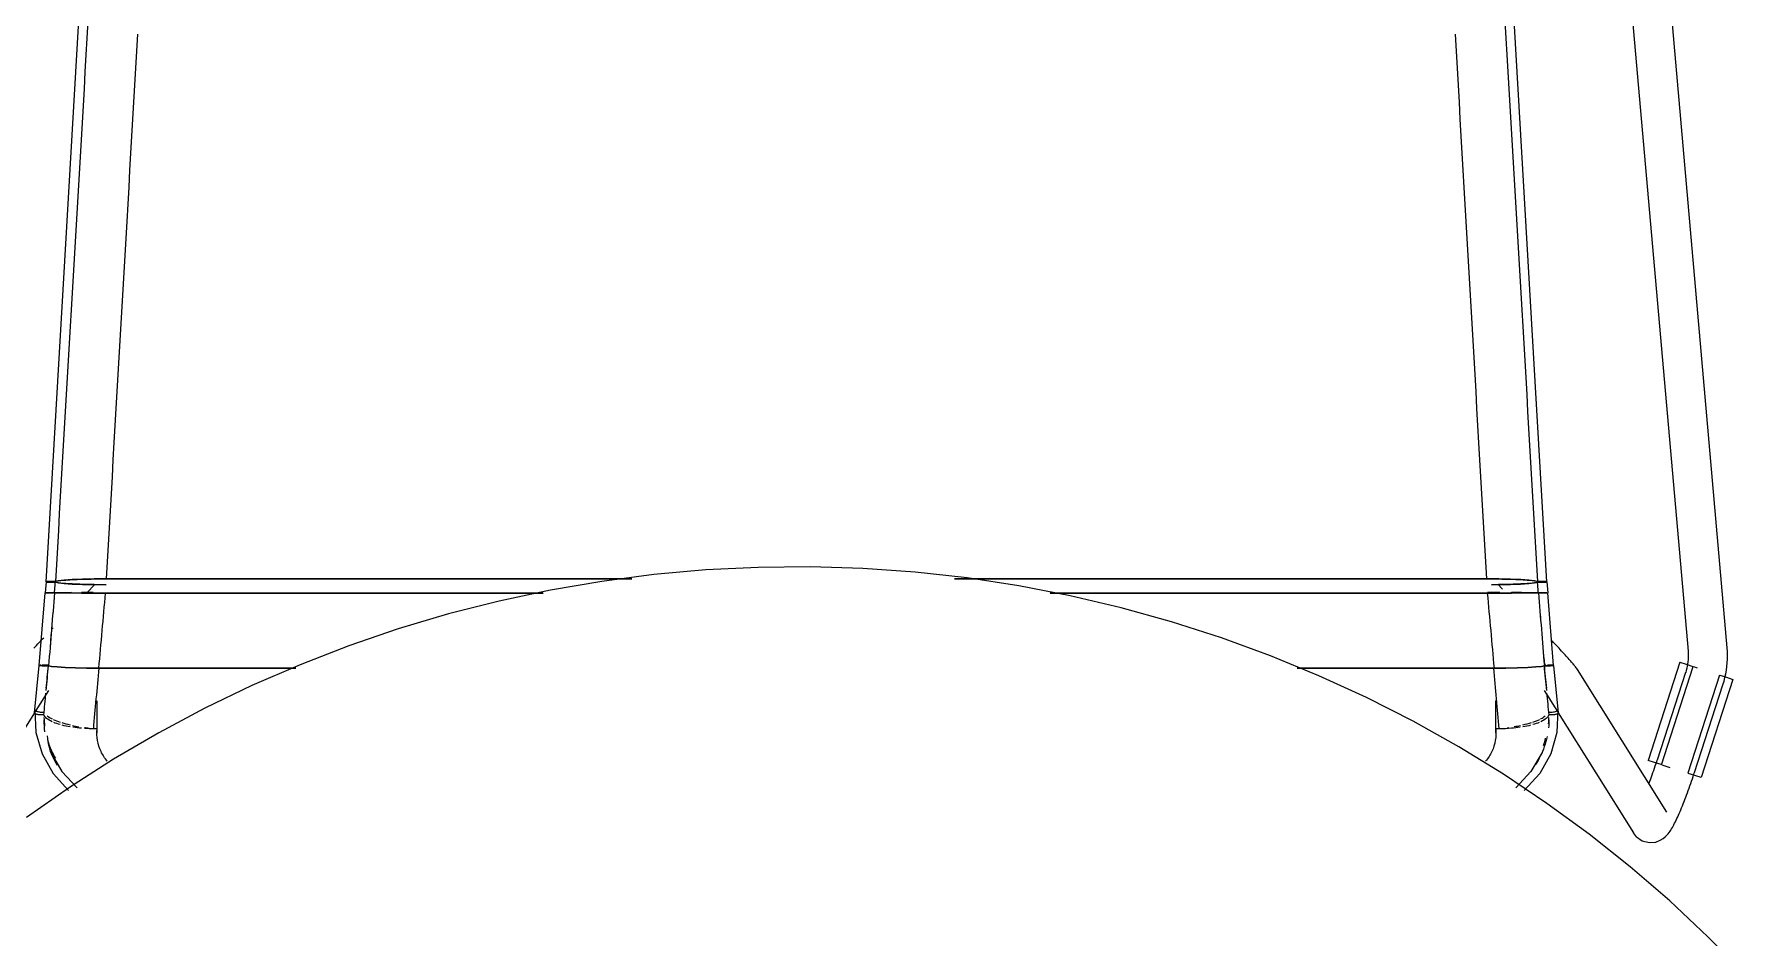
# Model space of a CAD drawing. Header units: millimetres. Extents: x 155927 to 326028, y -36033 to 97293.
# Drawn here: x 214920 to 215443, y 12592 to 12868 of the extents above; entities that cross this region are included whole.
import ezdxf

# ---------------------------------------------------------------- set-up
doc = ezdxf.new("R2010")
doc.units = ezdxf.units.MM
doc.header["$MEASUREMENT"] = 0
doc.layers.add('I-FURN', color=8, linetype='CONTINUOUS', lineweight=9)

msp = doc.modelspace()

# ---------------------------------------------------------------- linework, layer by layer
at = {"layer": 'I-FURN'}
for p, q in [((215437.83, 12680.44), (215398.88, 13123.77)), ((215388.58, 13103.89), (215425.88, 12679.39)), ((214923.88, 12700.57), (214943.16, 13032.48)), ((215382.68, 12700.57), (215363.4, 13032.48)), ((215125.62, 12704.2), (215109.69, 12702.77)), ((215141.6, 12704.99), (215125.62, 12704.2)), ((215157.6, 12705.13), (215141.6, 12704.99)), ((215173.59, 12704.64), (215157.6, 12705.13)), ((215189.55, 12703.51), (215173.59, 12704.64)), ((215205.45, 12701.74), (215189.55, 12703.51)), ((214923.87, 12700.57), (214923.6, 12697.21)), ((214923.94, 12700.6), (214923.88, 12700.57)), ((214923.88, 12700.57), (214923.94, 12700.54)), ((214924.13, 12700.62), (214923.94, 12700.6)), ((214923.94, 12700.54), (214924.13, 12700.51)), ((214924.42, 12700.64), (214924.13, 12700.62)), ((214924.13, 12700.51), (214924.43, 12700.49)), ((214924.8, 12700.66), (214924.42, 12700.64)), ((214924.43, 12700.49), (214924.81, 12700.47)), ((214925.25, 12700.67), (214924.8, 12700.66)), ((214924.81, 12700.47), (214925.26, 12700.46)), ((214925.74, 12700.68), (214925.25, 12700.67)), ((214925.26, 12700.46), (214925.75, 12700.46)), ((214926.24, 12700.68), (214925.74, 12700.68)), ((214925.75, 12700.46), (214926.25, 12700.46)), ((214926.71, 12700.67), (214926.24, 12700.68)), ((214926.25, 12700.46), (214926.72, 12700.47)), ((214927.6, 12700.88), (214926.71, 12700.67)), ((214926.72, 12700.47), (214927.62, 12700.26)), ((214929.35, 12701.07), (214927.6, 12700.88)), ((214927.62, 12700.26), (214929.37, 12700.07)), ((214931.85, 12701.23), (214929.35, 12701.07)), ((214929.37, 12700.07), (214931.87, 12699.9)), ((214934.98, 12701.36), (214931.85, 12701.23)), ((214931.87, 12699.9), (214934.99, 12699.78)), ((214938.54, 12701.43), (214934.98, 12701.36)), ((214934.99, 12699.78), (214938.54, 12699.7)), ((214938.84, 12699.82), (214936.27, 12697.15)), ((214942.33, 12701.46), (214938.54, 12701.43)), ((214938.54, 12699.7), (214942.22, 12699.67)), ((215102.9, 12701.46), (214942.33, 12701.46)), ((214942.33, 12701.46), (215102.9, 12701.46)), ((215078.05, 12698.02), (215062.4, 12694.7)), ((215093.82, 12700.71), (215078.05, 12698.02)), ((215109.69, 12702.77), (215093.82, 12700.71)), ((215364.23, 12701.46), (215201.63, 12701.46)), ((215201.63, 12701.46), (215364.23, 12701.46)), ((215221.27, 12699.34), (215205.45, 12701.74)), ((215236.98, 12696.3), (215221.27, 12699.34)), ((215368.02, 12701.43), (215364.23, 12701.46)), ((215365.77, 12699.68), (215368.02, 12699.7)), ((215369.19, 12698.29), (215367.72, 12699.82)), ((215371.58, 12701.36), (215368.02, 12701.43)), ((215368.02, 12699.7), (215371.57, 12699.78)), ((215371.57, 12699.78), (215374.69, 12699.9)), ((215374.71, 12701.23), (215371.58, 12701.36)), ((215374.69, 12699.9), (215377.19, 12700.07)), ((215377.21, 12701.07), (215374.71, 12701.23)), ((215377.19, 12700.07), (215378.94, 12700.26)), ((215378.96, 12700.88), (215377.21, 12701.07)), ((215378.94, 12700.26), (215379.84, 12700.47)), ((215379.85, 12700.67), (215378.96, 12700.88)), ((215379.84, 12700.47), (215380.31, 12700.46)), ((215380.32, 12700.68), (215379.85, 12700.67)), ((215380.31, 12700.46), (215380.81, 12700.46)), ((215380.82, 12700.68), (215380.32, 12700.68)), ((215380.81, 12700.46), (215381.3, 12700.46)), ((215381.31, 12700.67), (215380.82, 12700.68)), ((215381.3, 12700.46), (215381.75, 12700.47)), ((215381.76, 12700.66), (215381.31, 12700.67)), ((215381.75, 12700.47), (215382.13, 12700.49)), ((215382.14, 12700.64), (215381.76, 12700.66)), ((215382.13, 12700.49), (215382.43, 12700.51)), ((215382.43, 12700.62), (215382.14, 12700.64)), ((215382.62, 12700.6), (215382.43, 12700.62)), ((215382.43, 12700.51), (215382.62, 12700.54)), ((215382.68, 12700.57), (215382.62, 12700.6)), ((215382.62, 12700.54), (215382.68, 12700.57)), ((215382.69, 12700.57), (215382.96, 12697.21)), ((214921.78, 12675.01), (214923.6, 12697.21)), ((214923.67, 12697.21), (214923.6, 12697.21)), ((214923.6, 12697.21), (214923.67, 12697.21)), ((214923.67, 12697.21), (214923.6, 12697.21)), ((214923.6, 12697.21), (214923.67, 12697.21)), ((214923.86, 12697.2), (214923.67, 12697.21)), ((214923.67, 12697.21), (214923.86, 12697.21)), ((214923.86, 12697.21), (214923.67, 12697.21)), ((214923.67, 12697.21), (214923.85, 12697.2)), ((214923.85, 12697.2), (214924.15, 12697.2)), ((214923.86, 12697.21), (214924.15, 12697.21)), ((214924.15, 12697.21), (214923.86, 12697.21)), ((214924.15, 12697.2), (214923.86, 12697.2)), ((214924.15, 12697.21), (214924.54, 12697.22)), ((214924.53, 12697.22), (214924.15, 12697.21)), ((214924.53, 12697.2), (214924.15, 12697.2)), ((214924.15, 12697.2), (214924.53, 12697.2)), ((214924.99, 12697.22), (214924.53, 12697.22)), ((214924.98, 12697.2), (214924.53, 12697.2)), ((214924.53, 12697.2), (214924.98, 12697.2)), ((214924.54, 12697.22), (214924.99, 12697.22)), ((214925.47, 12697.2), (214924.98, 12697.2)), ((214924.98, 12697.2), (214925.47, 12697.2)), ((214924.99, 12697.22), (214925.48, 12697.22)), ((214925.48, 12697.22), (214924.99, 12697.22)), ((214925.97, 12697.2), (214925.47, 12697.2)), ((214925.47, 12697.2), (214925.97, 12697.2)), ((214925.48, 12697.22), (214925.98, 12697.22)), ((214925.97, 12697.22), (214925.48, 12697.22)), ((214926.44, 12697.22), (214925.97, 12697.22)), ((214926.44, 12697.2), (214925.97, 12697.2)), ((214925.97, 12697.2), (214926.44, 12697.2)), ((214925.98, 12697.22), (214926.45, 12697.22)), ((214927.33, 12697.19), (214926.44, 12697.2)), ((214926.44, 12697.2), (214927.32, 12697.19)), ((214927.32, 12697.19), (214929.07, 12697.17)), ((214929.07, 12697.17), (214927.33, 12697.19)), ((214927.34, 12697.23), (214929.1, 12697.24)), ((214929.09, 12697.24), (214927.34, 12697.23)), ((214929.07, 12697.17), (214931.58, 12697.16)), ((214931.57, 12697.16), (214929.08, 12697.17)), ((214931.59, 12697.26), (214929.09, 12697.24)), ((214929.1, 12697.24), (214931.59, 12697.26)), ((214934.71, 12697.15), (214931.58, 12697.16)), ((214931.58, 12697.16), (214934.71, 12697.15)), ((214938.27, 12697.27), (214934.71, 12697.26)), ((214938.28, 12697.15), (214934.71, 12697.15)), ((214934.71, 12697.15), (214938.28, 12697.15)), ((214934.72, 12697.26), (214938.27, 12697.27)), ((214942.06, 12697.15), (214938.28, 12697.15)), ((214938.28, 12697.15), (214942.06, 12697.15)), ((215075.8, 12697.15), (214942.06, 12697.15)), ((214942.06, 12697.15), (215075.8, 12697.15)), ((215062.4, 12694.7), (215046.89, 12690.75)), ((215364.5, 12697.15), (215230.86, 12697.15)), ((215230.86, 12697.15), (215364.5, 12697.15)), ((215252.55, 12692.64), (215236.98, 12696.3)), ((215267.97, 12688.36), (215252.55, 12692.64)), ((215368.28, 12697.15), (215364.5, 12697.15)), ((215364.5, 12697.15), (215368.28, 12697.15)), ((215364.51, 12697.27), (215368.29, 12697.27)), ((215368.29, 12697.27), (215364.51, 12697.27)), ((215371.85, 12697.15), (215368.28, 12697.15)), ((215368.28, 12697.15), (215371.85, 12697.15)), ((215371.84, 12697.26), (215374.97, 12697.26)), ((215374.97, 12697.26), (215371.85, 12697.26)), ((215374.98, 12697.16), (215371.85, 12697.15)), ((215371.85, 12697.15), (215374.98, 12697.16)), ((215374.97, 12697.26), (215377.46, 12697.24)), ((215377.47, 12697.24), (215374.97, 12697.26)), ((215374.98, 12697.16), (215377.49, 12697.17)), ((215377.48, 12697.17), (215374.99, 12697.16)), ((215377.46, 12697.24), (215379.22, 12697.23)), ((215379.22, 12697.23), (215377.47, 12697.24)), ((215379.23, 12697.19), (215377.49, 12697.17)), ((215377.49, 12697.17), (215379.24, 12697.19)), ((215380.12, 12697.2), (215379.23, 12697.19)), ((215379.24, 12697.19), (215380.12, 12697.2)), ((215380.11, 12697.22), (215380.58, 12697.22)), ((215380.59, 12697.22), (215380.12, 12697.22)), ((215380.59, 12697.2), (215380.12, 12697.2)), ((215380.12, 12697.2), (215380.59, 12697.2)), ((215380.58, 12697.22), (215381.08, 12697.22)), ((215381.08, 12697.22), (215380.59, 12697.22)), ((215381.09, 12697.2), (215380.59, 12697.2)), ((215380.59, 12697.2), (215381.09, 12697.2)), ((215381.08, 12697.22), (215381.57, 12697.22)), ((215381.57, 12697.22), (215381.08, 12697.22)), ((215381.58, 12697.2), (215381.09, 12697.2)), ((215381.09, 12697.2), (215381.58, 12697.2)), ((215381.57, 12697.22), (215382.02, 12697.22)), ((215382.03, 12697.22), (215381.57, 12697.22)), ((215382.03, 12697.2), (215381.58, 12697.2)), ((215381.58, 12697.2), (215382.03, 12697.2)), ((215382.02, 12697.22), (215382.41, 12697.21)), ((215382.41, 12697.21), (215382.03, 12697.22)), ((215382.41, 12697.2), (215382.03, 12697.2)), ((215382.03, 12697.2), (215382.41, 12697.2)), ((215382.7, 12697.2), (215382.41, 12697.2)), ((215382.41, 12697.2), (215382.71, 12697.2)), ((215382.89, 12697.21), (215382.96, 12697.21)), ((215382.96, 12697.21), (215382.89, 12697.21)), ((215382.89, 12697.21), (215382.96, 12697.21)), ((215382.96, 12697.21), (215382.89, 12697.21)), ((215384.78, 12675.01), (215382.96, 12697.21)), ((215046.89, 12690.75), (215031.56, 12686.19)), ((215283.2, 12683.47), (215267.97, 12688.36)), ((214921.8, 12682.05), (214922.24, 12682.52)), ((214922.24, 12682.52), (214922.69, 12683)), ((214922.69, 12683), (214923.15, 12683.48)), ((214925.5, 12685.97), (214925.99, 12686.47)), ((215031.56, 12686.19), (215016.42, 12681.02)), ((215298.22, 12677.97), (215283.2, 12683.47)), ((215384.76, 12682.05), (215384.32, 12682.52)), ((214920.13, 12680.25), (214920.53, 12680.69)), ((214920.53, 12680.69), (214920.95, 12681.13)), ((214920.95, 12681.13), (214921.37, 12681.59)), ((214921.37, 12681.59), (214921.8, 12682.05)), ((215016.42, 12681.02), (215001.5, 12675.24)), ((215313.02, 12671.88), (215298.22, 12677.97)), ((215385.19, 12681.59), (215384.76, 12682.05)), ((215385.61, 12681.13), (215385.19, 12681.59)), ((215386.03, 12680.69), (215385.61, 12681.13)), ((215386.43, 12680.25), (215386.03, 12680.69)), ((215386.82, 12679.83), (215386.43, 12680.25)), ((215387.2, 12679.41), (215386.82, 12679.83)), ((215387.57, 12679.01), (215387.2, 12679.41)), ((215387.93, 12678.62), (215387.57, 12679.01)), ((215388.27, 12678.24), (215387.93, 12678.62)), ((215388.6, 12677.88), (215388.27, 12678.24)), ((215388.91, 12677.53), (215388.6, 12677.88)), ((215389.22, 12677.19), (215388.91, 12677.53)), ((215389.5, 12676.87), (215389.22, 12677.19)), ((215425.88, 12679.39), (215425.92, 12678.73)), ((215425.93, 12677.41), (215425.9, 12676.75)), ((215425.92, 12678.73), (215425.94, 12678.07)), ((215425.94, 12678.07), (215425.93, 12677.41)), ((215437.84, 12680.39), (215437.83, 12680.44)), ((215437.91, 12679.25), (215437.84, 12680.39)), ((215437.86, 12675.83), (215437.92, 12676.97)), ((215437.94, 12678.11), (215437.91, 12679.25)), ((215437.92, 12676.97), (215437.94, 12678.11)), ((214920.35, 12660.52), (214921.77, 12675.01)), ((214921.84, 12675.03), (214921.77, 12675.01)), ((214921.77, 12675.01), (214921.84, 12674.98)), ((214921.78, 12675.01), (214921.84, 12675.03)), ((214921.84, 12674.98), (214921.78, 12675.01)), ((214922.02, 12675.06), (214921.84, 12675.03)), ((214921.84, 12675.03), (214922.03, 12675.06)), ((214921.84, 12674.98), (214922.03, 12674.96)), ((214922.32, 12675.08), (214922.02, 12675.06)), ((214922.03, 12675.06), (214922.32, 12675.08)), ((214922.03, 12674.96), (214922.33, 12674.94)), ((214922.33, 12674.94), (214922.03, 12674.96)), ((214922.33, 12674.94), (214922.71, 12674.92)), ((214922.71, 12674.92), (214922.33, 12674.94)), ((214923.15, 12675.11), (214922.7, 12675.1)), ((214922.7, 12675.1), (214923.15, 12675.11)), ((214922.71, 12674.92), (214923.16, 12674.91)), ((214923.17, 12674.91), (214922.71, 12674.92)), ((214923.64, 12675.11), (214923.15, 12675.11)), ((214923.15, 12675.11), (214923.64, 12675.11)), ((214923.16, 12674.91), (214923.65, 12674.9)), ((214923.66, 12674.9), (214923.17, 12674.91)), ((214924.14, 12675.11), (214923.64, 12675.11)), ((214923.64, 12675.11), (214924.14, 12675.11)), ((214923.65, 12674.9), (214924.15, 12674.91)), ((214924.16, 12674.91), (214923.66, 12674.9)), ((214924.61, 12675.1), (214924.14, 12675.11)), ((214924.14, 12675.11), (214924.61, 12675.1)), ((214924.15, 12674.91), (214924.62, 12674.92)), ((214924.63, 12674.92), (214924.16, 12674.91)), ((214924.62, 12674.92), (214925.51, 12674.72)), ((214925.51, 12674.72), (214924.63, 12674.92)), ((214927.23, 12674.55), (214925.51, 12674.72)), ((214925.51, 12674.72), (214927.25, 12674.54)), ((214929.69, 12674.39), (214927.25, 12674.54)), ((214927.25, 12674.54), (214929.73, 12674.39)), ((214932.76, 12674.28), (214929.72, 12674.39)), ((214929.73, 12674.39), (214932.83, 12674.28)), ((214936.27, 12674.21), (214932.82, 12674.28)), ((214932.83, 12674.28), (214936.26, 12674.21)), ((214936.36, 12674.2), (214940.12, 12674.18)), ((214940, 12674.18), (214936.36, 12674.2)), ((214940.12, 12674.18), (215000.24, 12674.18)), ((215000.24, 12674.18), (214940.12, 12674.18)), ((215001.5, 12675.24), (214986.82, 12668.88)), ((215306.32, 12674.18), (215366.44, 12674.18)), ((215366.44, 12674.18), (215306.32, 12674.18)), ((215327.55, 12665.2), (215313.02, 12671.88)), ((215366.44, 12674.18), (215370.2, 12674.2)), ((215370.2, 12674.2), (215366.56, 12674.18)), ((215370.2, 12674.2), (215373.73, 12674.28)), ((215373.74, 12674.28), (215370.29, 12674.21)), ((215373.73, 12674.28), (215376.83, 12674.39)), ((215376.84, 12674.39), (215373.8, 12674.28)), ((215376.83, 12674.39), (215379.31, 12674.54)), ((215379.31, 12674.54), (215376.87, 12674.39)), ((215379.31, 12674.54), (215381.05, 12674.72)), ((215381.05, 12674.72), (215379.33, 12674.55)), ((215381.93, 12674.92), (215381.05, 12674.72)), ((215381.05, 12674.72), (215381.94, 12674.92)), ((215382.4, 12674.91), (215381.93, 12674.92)), ((215381.94, 12674.92), (215382.41, 12674.91)), ((215382.42, 12675.11), (215381.95, 12675.1)), ((215381.95, 12675.1), (215382.42, 12675.11)), ((215382.9, 12674.9), (215382.4, 12674.91)), ((215382.41, 12674.91), (215382.91, 12674.9)), ((215383.39, 12674.91), (215382.9, 12674.9)), ((215382.91, 12674.9), (215383.4, 12674.91)), ((215383.41, 12675.11), (215382.92, 12675.11)), ((215382.92, 12675.11), (215383.41, 12675.11)), ((215383.85, 12674.92), (215383.39, 12674.91)), ((215383.4, 12674.91), (215383.85, 12674.92)), ((215383.86, 12675.1), (215383.41, 12675.11)), ((215383.41, 12675.11), (215383.86, 12675.1)), ((215383.85, 12674.92), (215384.23, 12674.94)), ((215384.23, 12674.94), (215383.85, 12674.92)), ((215384.24, 12675.08), (215383.86, 12675.1)), ((215383.86, 12675.1), (215384.24, 12675.08)), ((215384.23, 12674.94), (215384.53, 12674.96)), ((215384.53, 12674.96), (215384.23, 12674.94)), ((215384.54, 12675.06), (215384.24, 12675.08)), ((215384.24, 12675.08), (215384.53, 12675.06)), ((215384.53, 12675.06), (215384.72, 12675.03)), ((215384.53, 12674.96), (215384.72, 12674.98)), ((215384.72, 12675.03), (215384.54, 12675.06)), ((215384.79, 12675.01), (215384.72, 12675.03)), ((215384.72, 12675.03), (215384.78, 12675.01)), ((215384.78, 12675.01), (215384.72, 12674.98)), ((215384.72, 12674.98), (215384.79, 12675.01)), ((215386.21, 12660.52), (215384.79, 12675.01)), ((215389.78, 12676.56), (215389.5, 12676.87)), ((215390.03, 12676.27), (215389.78, 12676.56)), ((215390.28, 12675.99), (215390.03, 12676.27)), ((215390.51, 12675.72), (215390.28, 12675.99)), ((215390.72, 12675.47), (215390.51, 12675.72)), ((215390.92, 12675.23), (215390.72, 12675.47)), ((215391.11, 12675), (215390.92, 12675.23)), ((215391.29, 12674.77), (215391.11, 12675)), ((215391.47, 12674.55), (215391.29, 12674.77)), ((215391.64, 12674.32), (215391.47, 12674.55)), ((215391.82, 12674.07), (215391.64, 12674.32)), ((215392.04, 12673.74), (215391.82, 12674.07)), ((215419.34, 12630.16), (215392.04, 12673.74)), ((215423.39, 12675.98), (215413.7, 12645.97)), ((215425.13, 12672.83), (215416.42, 12646.02)), ((215417.74, 12644.66), (215427.43, 12674.67)), ((215423.39, 12675.98), (215425.34, 12675.35)), ((215425.14, 12672.86), (215425.13, 12672.83)), ((215425.33, 12673.49), (215425.14, 12672.86)), ((215425.5, 12674.13), (215425.33, 12673.49)), ((215425.34, 12675.35), (215427.31, 12674.71)), ((215425.64, 12674.78), (215425.5, 12674.13)), ((215425.75, 12675.43), (215425.64, 12674.78)), ((215425.84, 12676.09), (215425.75, 12675.43)), ((215435.5, 12672.07), (215425.81, 12642.06)), ((215425.9, 12676.75), (215425.84, 12676.09)), ((215427.53, 12674.64), (215428.69, 12674.26)), ((215435.62, 12672.03), (215437.59, 12671.39)), ((215437.16, 12671.32), (215437.4, 12672.44)), ((215437.4, 12672.44), (215437.6, 12673.56)), ((215437.6, 12673.56), (215437.76, 12674.69)), ((215437.76, 12674.69), (215437.86, 12675.83)), ((214920.65, 12660.92), (214924.69, 12667.37)), ((214986.82, 12668.88), (214972.41, 12661.93)), ((215381.87, 12667.37), (215385.91, 12660.92)), ((215427.83, 12642.31), (215436.54, 12669.12)), ((215439.54, 12670.76), (215429.86, 12640.75)), ((215436.54, 12669.12), (215436.87, 12670.21)), ((215436.87, 12670.21), (215437.16, 12671.32)), ((215437.59, 12671.39), (215439.54, 12670.76)), ((214920.47, 12661.41), (214920.76, 12654.5)), ((214939.41, 12664.14), (214939.41, 12654.38)), ((214972.41, 12661.93), (214958.29, 12654.41)), ((215341.81, 12657.94), (215327.55, 12665.2)), ((215367.15, 12654.38), (215367.15, 12664.14)), ((215386.09, 12661.41), (215385.8, 12654.5)), ((214897.39, 12623.79), (214920.42, 12660.55)), ((215355.77, 12650.12), (215341.81, 12657.94)), ((215386.14, 12660.55), (215409.17, 12623.79)), ((214920.76, 12654.5), (214922.63, 12647.98)), ((214939.47, 12655.63), (214938.42, 12655.63)), ((214958.29, 12654.41), (214944.48, 12646.33)), ((215368.14, 12655.63), (215367.09, 12655.63)), ((215385.8, 12654.5), (215383.93, 12647.98)), ((214922.63, 12647.98), (214926.02, 12641.97)), ((214925.34, 12648.38), (214928.71, 12642.55)), ((214944.48, 12646.33), (214931, 12637.71)), ((215369.4, 12641.75), (215355.77, 12650.12)), ((215381.22, 12648.38), (215377.85, 12642.55)), ((215383.93, 12647.98), (215380.54, 12641.97)), ((215415.65, 12645.34), (215413.7, 12645.97)), ((215416.08, 12645), (215416.31, 12645.69)), ((215416.31, 12645.69), (215416.42, 12646.02)), ((214926.02, 12641.97), (214930.77, 12636.82)), ((214928.71, 12642.55), (214933.39, 12637.64)), ((215382.69, 12632.83), (215369.4, 12641.75)), ((215377.85, 12642.55), (215373.17, 12637.64)), ((215380.54, 12641.97), (215375.79, 12636.82)), ((215414.21, 12639.66), (215414.45, 12640.3)), ((215414.45, 12640.3), (215414.68, 12640.95)), ((215414.68, 12640.95), (215414.92, 12641.6)), ((215414.92, 12641.6), (215415.15, 12642.27)), ((215415.15, 12642.27), (215415.39, 12642.94)), ((215415.39, 12642.94), (215415.62, 12643.62)), ((215415.62, 12643.62), (215415.85, 12644.31)), ((215417.62, 12644.7), (215415.65, 12645.34)), ((215415.85, 12644.31), (215416.08, 12645)), ((215417.84, 12644.63), (215420.32, 12643.83)), ((215427.9, 12641.38), (215425.93, 12642.02)), ((215426.94, 12639.64), (215427.19, 12640.38)), ((215427.19, 12640.38), (215427.44, 12641.11)), ((215427.44, 12641.11), (215427.68, 12641.85)), ((215427.68, 12641.85), (215427.83, 12642.31)), ((215429.86, 12640.75), (215427.9, 12641.38)), ((214931, 12637.71), (214917.88, 12628.56)), ((215413.98, 12639.04), (215414.21, 12639.66)), ((215425.17, 12634.71), (215425.42, 12635.38)), ((215425.42, 12635.38), (215425.68, 12636.07)), ((215425.68, 12636.07), (215425.93, 12636.77)), ((215425.93, 12636.77), (215426.19, 12637.48)), ((215426.19, 12637.48), (215426.44, 12638.19)), ((215426.44, 12638.19), (215426.69, 12638.92)), ((215426.69, 12638.92), (215426.94, 12639.64)), ((215395.61, 12623.4), (215382.69, 12632.83)), ((215423.17, 12629.77), (215423.42, 12630.34)), ((215423.42, 12630.34), (215423.66, 12630.92)), ((215423.66, 12630.92), (215423.91, 12631.51)), ((215423.91, 12631.51), (215424.16, 12632.12)), ((215424.16, 12632.12), (215424.41, 12632.75)), ((215424.41, 12632.75), (215424.66, 12633.39)), ((215424.66, 12633.39), (215424.91, 12634.04)), ((215424.91, 12634.04), (215425.17, 12634.71)), ((215420.35, 12624.32), (215420.6, 12624.7)), ((215420.6, 12624.7), (215420.84, 12625.1)), ((215420.84, 12625.1), (215421.08, 12625.5)), ((215421.08, 12625.5), (215421.31, 12625.91)), ((215421.31, 12625.91), (215421.54, 12626.33)), ((215421.54, 12626.33), (215421.77, 12626.77)), ((215421.77, 12626.77), (215422, 12627.23)), ((215422, 12627.23), (215422.23, 12627.7)), ((215422.23, 12627.7), (215422.46, 12628.19)), ((215422.46, 12628.19), (215422.7, 12628.7)), ((215422.7, 12628.7), (215422.93, 12629.23)), ((215422.93, 12629.23), (215423.17, 12629.77)), ((215408.14, 12613.45), (215395.61, 12623.4)), ((215410.07, 12622.66), (215409.17, 12623.79)), ((215410.07, 12622.66), (215411.8, 12621.44)), ((215411.8, 12621.44), (215414.03, 12620.85)), ((215414.03, 12620.85), (215416, 12621.03)), ((215416, 12621.03), (215417.38, 12621.55)), ((215417.38, 12621.55), (215418.29, 12622.11)), ((215418.29, 12622.11), (215418.92, 12622.63)), ((215418.92, 12622.63), (215419.39, 12623.1)), ((215419.39, 12623.1), (215419.76, 12623.52)), ((215419.76, 12623.52), (215420.07, 12623.93)), ((215420.07, 12623.93), (215420.35, 12624.32)), ((215420.27, 12603.01), (215408.14, 12613.45)), ((215431.96, 12592.1), (215420.27, 12603.01)), ((215443.21, 12580.73), (215431.96, 12592.1))]:
    msp.add_line(p, q, dxfattribs=at)
for points in [[(214946.03, 13032.67), (214942.81, 12977.43), (214936.37, 12866.83), (214929.93, 12756.07), (214926.71, 12700.67)], [(215360.53, 13032.67), (215363.75, 12977.43), (215370.19, 12866.83), (215376.63, 12756.07), (215379.85, 12700.67)], [(214942.33, 12701.46), (214945.52, 12756.99), (214948.72, 12812.52), (214951.92, 12867.95)], [(215354.65, 12867.95), (215357.84, 12812.49), (215361.04, 12756.99), (215364.23, 12701.46)], [(214926.72, 12700.47), (214926.12, 12700.45), (214924.61, 12700.45), (214923.87, 12700.53), (214923.87, 12700.57)], [(214926.44, 12697.2), (214926.48, 12697.78), (214926.57, 12698.93), (214926.66, 12700.09), (214926.71, 12700.67)], [(214926.45, 12697.22), (214926.49, 12697.76), (214926.58, 12698.84), (214926.67, 12699.93), (214926.72, 12700.47)], [(215380.11, 12697.22), (215380.07, 12697.76), (215379.98, 12698.84), (215379.89, 12699.93), (215379.84, 12700.47)], [(215380.12, 12697.2), (215380.08, 12697.78), (215379.99, 12698.93), (215379.9, 12700.09), (215379.85, 12700.67)], [(214926.44, 12697.2), (214926.14, 12693.48), (214925.53, 12686.05), (214924.93, 12678.62), (214924.63, 12674.92)], [(214941.03, 12685.65), (214941.38, 12689.48), (214941.72, 12693.31), (214942.06, 12697.15)], [(215364.5, 12697.15), (215364.84, 12693.31), (215365.18, 12689.48), (215365.53, 12685.65)], [(215380.12, 12697.2), (215380.42, 12693.48), (215381.03, 12686.05), (215381.63, 12678.62), (215381.93, 12674.92)], [(215380.64, 12690.89), (215380.67, 12690.48), (215380.71, 12690.07), (215380.74, 12689.66)], [(214940, 12674.18), (214940.35, 12678), (214940.69, 12681.82), (214941.03, 12685.65)], [(215365.53, 12685.65), (215365.87, 12681.82), (215366.21, 12678), (215366.56, 12674.18)], [(215381.04, 12686.05), (215381.34, 12682.4), (215381.65, 12678.75), (215381.95, 12675.1)], [(214923.9, 12667.38), (214924.14, 12669.87), (214924.38, 12672.39), (214924.62, 12674.92)], [(214923.9, 12668.02), (214924.13, 12670.3), (214924.36, 12672.6), (214924.59, 12674.91)], [(214938.42, 12655.63), (214938.68, 12658.65), (214939.22, 12664.79), (214939.81, 12671.04), (214940.12, 12674.18)], [(215368.14, 12655.63), (215367.88, 12658.65), (215367.34, 12664.79), (215366.75, 12671.04), (215366.44, 12674.18)], [(215382.66, 12667.38), (215382.42, 12669.87), (215382.18, 12672.39), (215381.94, 12674.92)], [(215382.66, 12668.02), (215382.42, 12670.36), (215382.19, 12672.73), (215381.95, 12675.1)], [(214923.19, 12659.96), (214923.4, 12662.12), (214923.61, 12664.31), (214923.82, 12666.51)], [(215383.37, 12659.96), (215383.16, 12662.12), (215382.95, 12664.31), (215382.74, 12666.51)], [(214920.53, 12661.26), (214920.57, 12661.22), (214920.7, 12661.13), (214920.99, 12660.99), (214921.38, 12660.88), (214921.84, 12660.78), (214922.33, 12660.72), (214922.83, 12660.68), (214923.14, 12660.69), (214923.29, 12660.69)], [(214925.74, 12657.79), (214925.04, 12658.12), (214923.9, 12658.82), (214923.33, 12659.57), (214923.19, 12659.96)], [(214923.23, 12659.13), (214923.24, 12658.23), (214923.3, 12657.33), (214923.41, 12656.44)], [(214923.53, 12654.68), (214923.34, 12655.91), (214923.3, 12657.17), (214923.3, 12658.43)], [(214924.2, 12659.61), (214924.61, 12659.28), (214925.13, 12658.96), (214925.77, 12658.65)], [(214926.02, 12658.53), (214926.65, 12658.24), (214927.4, 12657.96), (214928.22, 12657.7)], [(214928.17, 12656.91), (214927.44, 12657.11), (214926.8, 12657.35), (214926.2, 12657.59)], [(214928.64, 12657.54), (214929.44, 12657.29), (214930.32, 12657.06), (214931.24, 12656.84)], [(214931.22, 12656.23), (214930.38, 12656.37), (214929.57, 12656.54), (214928.83, 12656.72)], [(214931.9, 12656.69), (214932.54, 12656.55), (214933.21, 12656.41), (214933.89, 12656.29)], [(214934.71, 12655.79), (214933.81, 12655.87), (214932.92, 12655.97), (214932.07, 12656.09)], [(214935.58, 12656.04), (214936.06, 12655.98), (214936.53, 12655.92), (214937.01, 12655.87)], [(215370.7, 12656), (215370.79, 12656.02), (215370.88, 12656.03), (215370.97, 12656.04)], [(215372.67, 12656.31), (215373.35, 12656.42), (215374, 12656.55), (215374.66, 12656.69)], [(215375.33, 12656.84), (215376.25, 12657.06), (215377.19, 12657.29), (215378.04, 12657.53)], [(215377.72, 12656.73), (215376.98, 12656.54), (215376.18, 12656.38), (215375.34, 12656.23)], [(215378.37, 12657.69), (215379.18, 12657.95), (215379.99, 12658.24), (215380.54, 12658.53)], [(215380.37, 12657.59), (215379.79, 12657.35), (215379.13, 12657.11), (215378.39, 12656.91)], [(215380.79, 12658.65), (215381.43, 12658.96), (215381.82, 12659.28), (215382.15, 12659.6)], [(215383.37, 12659.96), (215383.23, 12659.57), (215382.66, 12658.82), (215381.52, 12658.12), (215380.83, 12657.79)], [(215383.34, 12658.43), (215383.33, 12657.6), (215383.29, 12656.78), (215383.21, 12655.96)], [(215383.23, 12657.18), (215383.29, 12657.83), (215383.3, 12658.48), (215383.29, 12659.13)], [(214938.42, 12655.63), (214937.47, 12655.63), (214936.55, 12655.67), (214935.64, 12655.72)], [(214939.42, 12654.11), (214939.41, 12654.61), (214939.42, 12655.12), (214939.47, 12655.63)], [(215367.09, 12655.63), (215367.14, 12655.12), (215367.16, 12654.61), (215367.15, 12654.1)], [(215381.71, 12650.56), (215381.97, 12651.27), (215382.15, 12652), (215382.28, 12652.73)]]:
    msp.add_open_spline(points, degree=3, dxfattribs=at)
for points, knots in [([(214923.87, 12700.57), (214923.87, 12700.59), (214924.01, 12700.61), (214924.4, 12700.65), (214924.79, 12700.66), (214925.24, 12700.67), (214925.74, 12700.68), (214926.24, 12700.68), (214926.56, 12700.67), (214926.71, 12700.67)], [-0.498493, -0.498493, -0.498493, -0.498493, -0.375, -0.3125, -0.25, -0.1875, -0.125, -0.0625, 0, 0, 0, 0]), ([(214926.71, 12700.67), (214926.99, 12700.81), (214928.37, 12701.02), (214931.73, 12701.24), (214934.9, 12701.37), (214938.5, 12701.44), (214941.05, 12701.46), (214942.33, 12701.46)], [-1, -1, -1, -1, -0.666667, -0.5, -0.333333, -0.166667, 0, 0, 0, 0]), ([(214942.22, 12699.67), (214939.7, 12699.68), (214935.93, 12699.73), (214931.75, 12699.9), (214928.4, 12700.12), (214927.01, 12700.32), (214926.72, 12700.47)], [-0.996036, -0.996036, -0.996036, -0.996036, -0.6666667, -0.5, -0.3333333, 0, 0, 0, 0]), ([(215364.23, 12701.46), (215365.51, 12701.46), (215368.06, 12701.44), (215371.66, 12701.37), (215374.83, 12701.24), (215378.19, 12701.02), (215379.57, 12700.81), (215379.85, 12700.67)], [-1, -1, -1, -1, -0.833333, -0.666667, -0.5, -0.333333, 0, 0, 0, 0]), ([(215379.84, 12700.47), (215379.55, 12700.32), (215378.16, 12700.12), (215374.81, 12699.9), (215371.65, 12699.77), (215368.54, 12699.7), (215366.53, 12699.68), (215365.77, 12699.68)], [-1, -1, -1, -1, -0.6666667, -0.5, -0.3333333, -0.1666667, -0.0664381, -0.0664381, -0.0664381, -0.0664381]), ([(215382.69, 12700.57), (215382.69, 12700.55), (215382.55, 12700.52), (215382.15, 12700.49), (215381.77, 12700.47), (215381.31, 12700.46), (215380.81, 12700.46), (215380.31, 12700.46), (215379.99, 12700.46), (215379.84, 12700.47)], [-0.5, -0.5, -0.5, -0.5, -0.375, -0.3125, -0.25, -0.1875, -0.125, -0.0625, 0, 0, 0, 0]), ([(215379.85, 12700.67), (215380.07, 12700.67), (215380.57, 12700.68), (215381.2, 12700.68), (215381.66, 12700.67), (215382.07, 12700.65), (215382.53, 12700.62), (215382.69, 12700.59), (215382.69, 12700.57)], [-1, -1, -1, -1, -0.90625, -0.8125, -0.765625, -0.71875, -0.625, -0.501507, -0.501507, -0.501507, -0.501507]), ([(214926.44, 12697.22), (214926.14, 12693.53), (214925.7, 12688.19), (214925.25, 12682.86), (214925.12, 12681.21)], [0, 0, 0, 0, 0.5, 0.7233886, 0.7233886, 0.7233886, 0.7233886]), ([(215383.27, 12660.69), (215383.49, 12660.68), (215383.98, 12660.69), (215384.73, 12660.78), (215385.4, 12660.93), (215385.83, 12661.1), (215385.99, 12661.22), (215386.03, 12661.26)], [-1, -1, -1, -1, -0.90625, -0.8125, -0.71875, -0.625, -0.5625, -0.5625, -0.5625, -0.5625]), ([(214923.19, 12659.96), (214923.04, 12659.94), (214922.76, 12659.91), (214922.33, 12659.89), (214921.96, 12659.9), (214921.67, 12659.93), (214921.4, 12659.96), (214921.15, 12660.01), (214920.92, 12660.07), (214920.73, 12660.14), (214920.53, 12660.24), (214920.43, 12660.32), (214920.4, 12660.37)], [0, 0, 0, 0, 0.0555556, 0.1111111, 0.1666667, 0.1944444, 0.2222222, 0.2777778, 0.3055556, 0.3333333, 0.3888889, 0.4444444, 0.4444444, 0.4444444, 0.4444444]), ([(215374.49, 12656.09), (215373.64, 12655.97), (215371.57, 12655.73), (215369.42, 12655.64), (215368.14, 12655.63)], [0.7088866, 0.7088866, 0.7088866, 0.7088866, 0.8333333, 1, 1, 1, 1]), ([(215386.16, 12660.37), (215386.14, 12660.35), (215386.1, 12660.3), (215385.99, 12660.22), (215385.8, 12660.12), (215385.48, 12660.02), (215385.08, 12659.95), (215384.73, 12659.91), (215384.35, 12659.89), (215383.91, 12659.9), (215383.55, 12659.93), (215383.37, 12659.96)], [0.5555556, 0.5555556, 0.5555556, 0.5555556, 0.5833333, 0.6180556, 0.6527778, 0.7222222, 0.7916667, 0.8263889, 0.8611111, 0.9305556, 1, 1, 1, 1]), ([(214927.39, 12644.5), (214926.82, 12645.39), (214925.16, 12648.21), (214924.55, 12651.32), (214924.26, 12653.46)], [0.591443, 0.591443, 0.591443, 0.591443, 0.6666667, 0.8236682, 0.8236682, 0.8236682, 0.8236682]), ([(214924.26, 12652.35), (214924.66, 12651.01), (214925.39, 12649.05), (214926.39, 12647.22), (214926.74, 12646.65)], [0.2297626, 0.2297626, 0.2297626, 0.2297626, 0.3333333, 0.3824546, 0.3824546, 0.3824546, 0.3824546]), ([(214942.58, 12645.73), (214941.81, 12646.64), (214939.88, 12649.64), (214939.25, 12653.24), (214939.47, 12655.63)], [0.5, 0.5, 0.5, 0.5, 0.6666667, 1, 1, 1, 1]), ([(215367.09, 12655.63), (215367.31, 12653.24), (215366.68, 12649.64), (215364.75, 12646.64), (215363.98, 12645.73)], [0, 0, 0, 0, 0.3333333, 0.5, 0.5, 0.5, 0.5]), ([(215382.77, 12653.28), (215382.33, 12651.2), (215381.35, 12648.24), (215379.79, 12645.57), (215379.26, 12644.77)], [-0.8210019, -0.8210019, -0.8210019, -0.8210019, -0.6666667, -0.5975811, -0.5975811, -0.5975811, -0.5975811])]:
    msp.add_open_spline(points, degree=3, knots=knots, dxfattribs=at)

doc.saveas('drawing.dxf')
